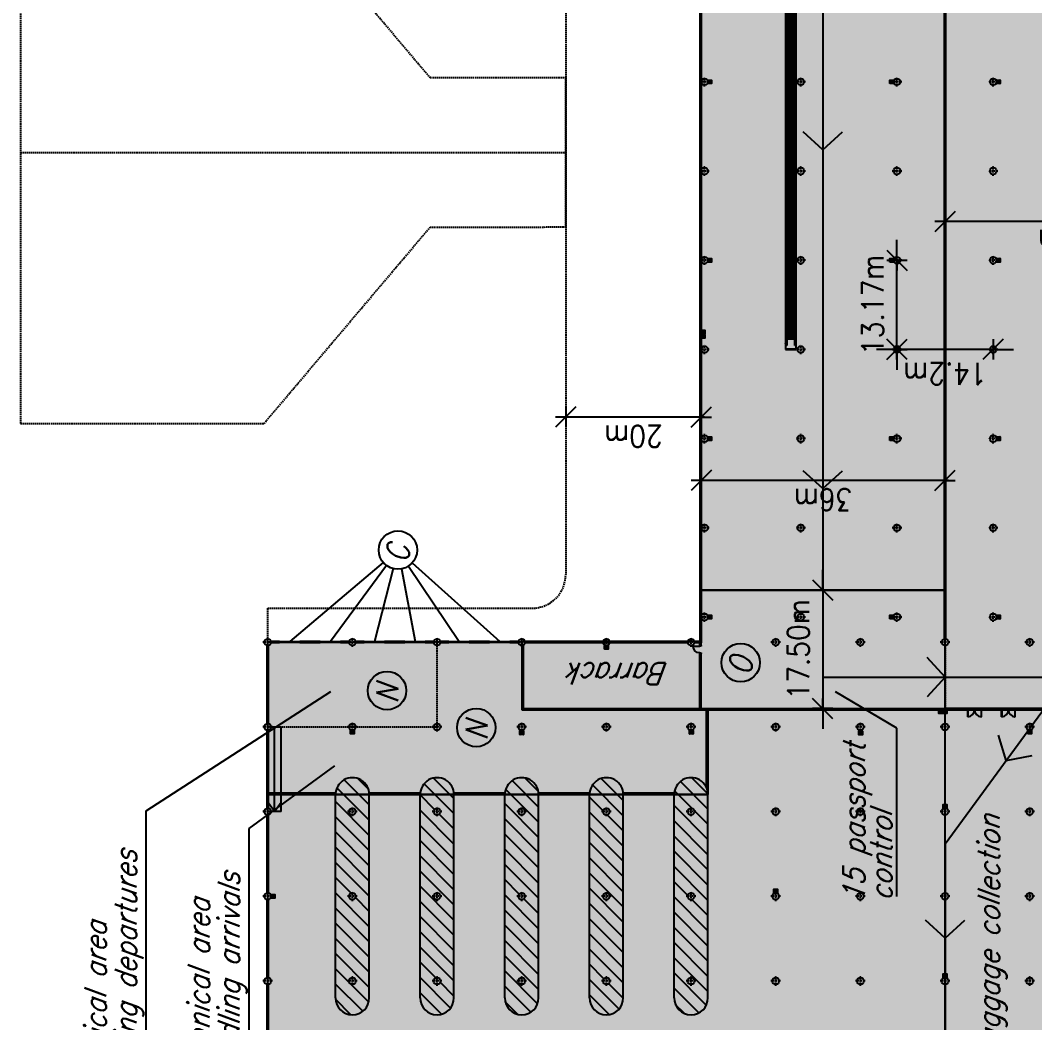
# Model space of a CAD drawing. Header units: millimetres. Extents: x -1 to 12300, y -1929 to 2470.
# Drawn here: x 6099.9 to 6249.6, y -1217.9 to -1069.9 of the extents above; entities that cross this region are included whole.
import ezdxf

# ---------------------------------------------------------------- set-up
doc = ezdxf.new("R2010")
doc.units = ezdxf.units.MM
doc.linetypes.add('DASHDOTBERNUZ', pattern=[0.8, 0.4, -0.2, 0, -0.2])
doc.linetypes.add('HIDDENBERNUZ', pattern=[0.3, 0.2, -0.1])
doc.layers.get('0').update_dxf_attribs({"color": 250})
for name, color, linetype in [('01A', 250, 'HIDDENBERNUZ'), ('01C', 250, 'Continuous'), ('01cotes', 200, 'Continuous'), ('01TXT', 250, 'Continuous'), ('01TXTINCENDIext', 7, 'Continuous'), ('01TXTINCENDIman', 7, 'Continuous'), ('01TXTmaterial', 31, 'Continuous'), ('05CPIL', 250, 'Continuous'), ('0parquing', 250, 'HIDDENBERNUZ'), ('0serveis', 6, 'HIDDENBERNUZ'), ('0Terminal', 250, 'Continuous'), ('espais terminal', 9, 'Continuous'), ('fluxes', 9, 'Continuous')]:
    doc.layers.add(name, color=color, linetype=linetype)
doc.layers.add('_AUXILIAR', color=135, linetype='Continuous', plot=False)
doc.layers.add('TR-AUX-OFICINES', color=9, linetype='Continuous', plot=False)
doc.styles.add('_FERROS', font='romans.shx', dxfattribs={"width": 0.9})
doc.styles.add('_PEGATINES', font='romans.shx', dxfattribs={"width": 0.9, "oblique": 20})
doc.dimstyles.new('_100PS1500', dxfattribs={"dimtxt": 3.2, "dimasz": 3, "dimexe": 0.18, "dimexo": 0.0625, "dimgap": 2, "dimtad": 1, "dimrnd": 0.01, "dimzin": 12, "dimdsep": 46, "dimtxsty": '_FERROS', "dimblk": 'OBLIQUE', "dimcen": 0.09, "dimdle": 0.5, "dimse1": 1, "dimse2": 1, "dimclrt": 7, "dimadec": 0, "dimazin": 0, "dimtfac": 1, "dimtix": 1, "dimtmove": 2, "dimatfit": 3, "dimldrblk": 'OBLIQUE', "dimfxl": 1, "dimtvp": 0.882353, "dimtolj": 1, "dimtzin": 0, "dimarcsym": 0})
pattern_1 = [(90, (18.704966, 37.508332), (-0.01, 6e-19), [])]

# ---------------------------------------------------------------- blocks, each defined once
blk = doc.blocks.new('_PIL0')
at = {"color": 3, "linetype": 'DASHDOTBERNUZ', "ltscale": 0.4}
for p, q in [((0.7, 0), (-0.7, 0)), ((0, -0.7), (0, 0.7))]:
    blk.add_line(p, q, dxfattribs=at)
blk.add_circle((0, 0), 0.5)
blk = doc.blocks.new('CINTA')
at = {"layer": '01C', "linetype": 'Continuous'}
h = blk.add_hatch(dxfattribs=at)
h.set_pattern_fill('USER', color=256, scale=0.01, angle=90, pattern_type=0)
h.set_pattern_definition(pattern_1)
h.paths.add_polyline_path([(0.12, 0.58), (0.12, 62.2), (0.2, 62.2), (0.2, 0.58)])
h = blk.add_hatch(dxfattribs=at)
h.set_pattern_fill('USER', color=256, scale=0.01, angle=90, pattern_type=0)
h.set_pattern_definition(pattern_1)
h.paths.add_polyline_path([(1.37, 0.58), (1.37, 62.2), (1.44, 62.2), (1.44, 0.58)])
h = blk.add_hatch(dxfattribs=at)
h.set_pattern_fill('USER', color=256, scale=0.05, angle=90, pattern_type=0)
h.set_pattern_definition([(90, (28.7643, 81.89081), (-0.05, 3e-18), [])])
h.paths.add_polyline_path([(0.23, 61.2), (0.23, 1.58), (1.33, 1.58), (1.33, 61.2)])
h.paths.add_polyline_path([(0.79, 59.2), (0.79, 59.25), (0.78, 59.27), (0.77, 59.2)], flags=16)
h.paths.add_polyline_path([(0.78, 57.6), (0.79, 57.61), (0.8, 57.61), (0.79, 57.58)], flags=16)
for p, q in [((0, 62.78), (0, 0)), ((0.03, 62.78), (0, 62.78)), ((1.56, 62.78), (0.03, 62.78)), ((0.03, 62.75), (0.03, 0.03)), ((0.03, 62.75), (1.53, 62.75)), ((0.03, 61.87), (0.03, 61.89)), ((0.12, 61.87), (0.03, 61.87)), ((0.12, 62.2), (0.2, 62.2)), ((0.12, 0.58), (0.12, 62.2)), ((0.2, 62.2), (0.2, 0.58)), ((0.23, 61.87), (0.2, 61.87)), ((0.23, 61.89), (0.23, 61.9)), ((0.23, 61.87), (0.23, 61.89)), ((0.23, 61.2), (0.23, 61.87)), ((1.33, 61.9), (1.33, 61.87)), ((1.33, 61.87), (1.33, 61.2)), ((1.37, 61.87), (1.33, 61.87)), ((1.37, 62.2), (1.44, 62.2)), ((1.37, 0.58), (1.37, 62.2)), ((1.44, 0.58), (1.44, 62.2)), ((1.53, 61.87), (1.44, 61.87)), ((1.53, 62.75), (1.53, 0.03)), ((1.53, 61.89), (1.53, 61.87)), ((1.56, 62.78), (1.56, 0)), ((0.03, 61.31), (0.12, 61.31)), ((0.2, 61.31), (0.23, 61.31)), ((1.33, 61.2), (0.23, 61.2)), ((0.23, 57.01), (0.23, 61.2)), ((1.33, 61.31), (1.37, 61.31)), ((1.33, 61.2), (1.33, 56.77)), ((1.53, 61.31), (1.44, 61.31)), ((0.23, 6), (0.23, 57.01)), ((1.33, 56.77), (1.33, 5.76)), ((0.23, 1.58), (0.23, 6)), ((1.33, 5.76), (1.33, 1.58)), ((0.23, 1.58), (1.33, 1.58)), ((0.23, 0.91), (0.23, 1.58)), ((1.33, 1.58), (1.33, 0.91)), ((0, 0), (0.03, 0)), ((0.03, 1.47), (0.12, 1.47)), ((0.03, 0.88), (0.03, 0.91)), ((0.03, 0.91), (0.12, 0.91)), ((1.53, 0.03), (0.03, 0.03)), ((0.03, 0), (1.56, 0)), ((0.2, 0.58), (0.12, 0.58)), ((0.2, 1.47), (0.23, 1.47)), ((0.2, 0.91), (0.23, 0.91)), ((0.23, 0.89), (0.23, 0.91)), ((0.23, 0.88), (0.23, 0.89)), ((1.37, 1.47), (1.33, 1.47)), ((1.33, 0.91), (1.37, 0.91)), ((1.33, 0.91), (1.33, 0.88)), ((1.44, 0.58), (1.37, 0.58)), ((1.44, 1.47), (1.53, 1.47)), ((1.44, 0.91), (1.53, 0.91)), ((1.53, 0.91), (1.53, 0.88))]:
    blk.add_line(p, q, dxfattribs=at)
for centre, radius, start, end in [((0.05, 61.89), 0.0175, 109.4849, 173.4157), ((0.18, 61.51), 0.417, 97.1878, 108.3507), ((0.11, 61.5), 0.428, 74.9655, 77.6554), ((0.21, 61.9), 0.0175, 8.7267, 73.4382), ((1.35, 61.9), 0.0175, 106.5618, 171.2733), ((1.46, 61.5), 0.428, 102.3446, 105.0345), ((1.39, 61.51), 0.417, 71.6493, 82.8122), ((1.51, 61.89), 0.0175, 6.5843, 70.5151), ((0.05, 0.89), 0.0175, 186.5843, 250.5151), ((0.18, 1.27), 0.417, 251.6493, 262.8122), ((0.11, 1.28), 0.428, 282.3446, 285.0345), ((0.21, 0.88), 0.0175, 286.5618, 351.2733), ((1.35, 0.88), 0.0175, 188.7267, 253.4382), ((1.46, 1.28), 0.428, 254.9655, 257.6554), ((1.39, 1.27), 0.417, 277.1878, 288.3507), ((1.51, 0.89), 0.0175, 289.4849, 353.4157)]:
    blk.add_arc(centre, radius, start, end, dxfattribs=at)
blk = doc.blocks.new('recollida')
at = {"layer": '01C'}
h = blk.add_hatch(dxfattribs=at)
h.set_pattern_fill('ANSI31', color=256, scale=0.5, angle=-90)
h.set_pattern_definition([(45, (1186.731, 6323.8902), (-1.122532, 1.122532), [])])
h.paths.add_polyline_path([(2.5, -2.5, 1), (2.5, 2.5), (-27.5, 2.5, 1), (-27.5, -2.5)])
h.paths.add_polyline_path([(0, 0.5, -1), (0, -0.5, -1)], flags=16)
h.paths.add_polyline_path([(-12.5, -0.5, -1), (-12.5, 0.5, -1)], flags=16)
h.paths.add_polyline_path([(-25, -0.5, -1), (-25, 0.5, -1)], flags=16)
for p, q in [((-27.5, 2.5), (2.5, 2.5)), ((-27.5, -2.5), (2.5, -2.5))]:
    blk.add_line(p, q, dxfattribs=at)
for centre, start, end in [((-27.5, 0), 90, 270), ((2.5, 0), 270, 90)]:
    blk.add_arc(centre, 2.5, start, end, dxfattribs=at)
blk = doc.blocks.new('_Oblique')
for p, q in [((0, -0.5), (0, 0.5)), ((0, 0), (0.5, 0))]:
    blk.add_line(p, q)
at = {"layer": '01C', "color": 7, "linetype": 'ByBlock', "lineweight": -2}
blk.add_line((-0.5, -0.5), (0.5, 0.5), dxfattribs=at)
blk = doc.blocks.new('*D101')
at = {"layer": '01cotes', "color": 0, "lineweight": -2, "transparency": 16777216}
for p, q in [((6229.29, -1118.52), (6226.29, -1118.52)), ((6243.49, -1118.52), (6229.29, -1118.52)), ((6243.49, -1118.52), (6246.49, -1118.52))]:
    blk.add_line(p, q, dxfattribs=at)
at = {"layer": 'DEFPOINTS', "color": 0, "transparency": 16777216}
for p in [(6229.29, -1118.52), (6229.29, -1118.52), (6243.49, -1118.52)]:
    blk.add_point(p, dxfattribs=at)
at = {"layer": '01cotes', "color": 0, "lineweight": -2, "transparency": 16777216, "xscale": 3, "yscale": 3, "zscale": 3}
blk.add_blockref('_Oblique', (6229.29, -1118.52), dxfattribs=at)
at = {"layer": '01cotes', "color": 0, "lineweight": -2, "transparency": 16777216, "xscale": 3, "yscale": 3, "zscale": 3, "rotation": 180}
blk.add_blockref('_Oblique', (6243.49, -1118.52), dxfattribs=at)
at = {"layer": '01cotes', "color": 7, "transparency": 16777216, "insert": (6236.39, -1122.12), "char_height": 3.2, "attachment_point": 5, "rotation": 180, "style": '_FERROS'}
blk.add_mtext('\\A1;14.2m', dxfattribs=at)
blk = doc.blocks.new('*D102')
at = {"layer": '01cotes', "color": 0, "lineweight": -2, "transparency": 16777216}
for p, q in [((6229.29, -1105.35), (6229.29, -1102.35)), ((6229.29, -1118.52), (6229.29, -1105.35)), ((6229.29, -1118.52), (6229.29, -1121.52))]:
    blk.add_line(p, q, dxfattribs=at)
at = {"layer": 'DEFPOINTS', "color": 0, "transparency": 16777216}
for p in [(6229.29, -1105.35), (6229.29, -1105.35), (6229.29, -1118.52)]:
    blk.add_point(p, dxfattribs=at)
at = {"layer": '01cotes', "color": 0, "lineweight": -2, "transparency": 16777216, "xscale": 3, "yscale": 3, "zscale": 3}
for p, rotation in [((6229.29, -1105.35), 270), ((6229.29, -1118.52), 90)]:
    blk.add_blockref('_Oblique', p, dxfattribs=dict(at, rotation=rotation))
at = {"layer": '01cotes', "color": 7, "transparency": 16777216, "insert": (6225.69, -1111.94), "char_height": 3.2, "attachment_point": 5, "rotation": 90, "style": '_FERROS'}
blk.add_mtext('\\A1;13.17m', dxfattribs=at)
blk = doc.blocks.new('Porta')
at = {"layer": '01C'}
for p, q in [((0, 0.03), (-1, 0.03)), ((-1, 0.03), (-1, 0)), ((-1, 0), (0, 0)), ((0, 1.08), (0, 1)), ((0.2, 1.08), (0, 1.08)), ((0, 1), (0.2, 1)), ((0, 0), (0, 0.03)), ((0, 0), (0, -0.08)), ((0.2, 0), (0, 0)), ((0.2, 1), (0.2, 1.08)), ((0.2, -0.08), (0.2, 0)), ((0, -0.08), (0.2, -0.08))]:
    blk.add_line(p, q, dxfattribs=at)
blk.add_arc((0, 0), 1, 90.0219, 178.0808, dxfattribs=at)
blk = doc.blocks.new('*D106')
at = {"layer": '01cotes', "color": 0, "lineweight": -2, "transparency": 16777216}
for p, q in [((6218.34, -1154.04), (6218.34, -1151.04)), ((6218.34, -1154.04), (6218.34, -1171.53)), ((6218.34, -1171.53), (6218.34, -1174.53))]:
    blk.add_line(p, q, dxfattribs=at)
at = {"layer": 'DEFPOINTS', "color": 0, "transparency": 16777216}
for p in [(6218.34, -1154.04), (6218.34, -1171.53), (6218.34, -1171.53)]:
    blk.add_point(p, dxfattribs=at)
at = {"layer": '01cotes', "color": 0, "lineweight": -2, "transparency": 16777216, "xscale": 3, "yscale": 3, "zscale": 3}
for p, rotation in [((6218.34, -1154.04), 270), ((6218.34, -1171.53), 90)]:
    blk.add_blockref('_Oblique', p, dxfattribs=dict(at, rotation=rotation))
at = {"layer": '01cotes', "color": 7, "transparency": 16777216, "insert": (6214.74, -1162.79), "char_height": 3.2, "attachment_point": 5, "rotation": 90, "style": '_FERROS'}
blk.add_mtext('\\A1;17.50m', dxfattribs=at)
blk = doc.blocks.new('A$C36DD4FB1')
at = {"layer": '0parquing'}
for points in [[(0.02, -40), (35.97, -39.99), (60.5, -10.98), (80.5, -10.97), (80.5, 11.03), (60.5, 11.02), (35.94, 40.01), (-0.02, 40), (0.02, -40)], [(0, 0), (80.5, 0.03)]]:
    blk.add_lwpolyline(points, dxfattribs=at)
blk = doc.blocks.new('*D228')
at = {"layer": '01cotes', "color": 0, "lineweight": -2, "transparency": 16777216}
blk.add_line((6200.89, -1128.51), (6179.89, -1128.51), dxfattribs=at)
at = {"layer": 'DEFPOINTS', "color": 0, "transparency": 16777216}
for p in [(6180.39, -1128.51), (6180.39, -1128.51), (6200.39, -1128.51)]:
    blk.add_point(p, dxfattribs=at)
at = {"layer": '01cotes', "color": 0, "lineweight": -2, "transparency": 16777216, "xscale": 3, "yscale": 3, "zscale": 3, "rotation": 180}
blk.add_blockref('_Oblique', (6180.39, -1128.51), dxfattribs=at)
at = {"layer": '01cotes', "color": 0, "lineweight": -2, "transparency": 16777216, "xscale": 3, "yscale": 3, "zscale": 3}
blk.add_blockref('_Oblique', (6200.39, -1128.51), dxfattribs=at)
at = {"layer": '01cotes', "color": 7, "transparency": 16777216, "insert": (6190.39, -1131.33), "char_height": 3.2, "attachment_point": 5, "rotation": 180, "style": '_FERROS'}
blk.add_mtext('\\A1;20m', dxfattribs=at)
blk = doc.blocks.new('*D232')
at = {"layer": '01cotes', "color": 0, "lineweight": -2, "transparency": 16777216}
blk.add_line((6236.89, -1137.86), (6199.89, -1137.86), dxfattribs=at)
at = {"layer": 'DEFPOINTS', "color": 0, "transparency": 16777216}
for p in [(6200.39, -1137.86), (6200.39, -1137.86), (6236.39, -1137.86)]:
    blk.add_point(p, dxfattribs=at)
at = {"layer": '01cotes', "color": 0, "lineweight": -2, "transparency": 16777216, "xscale": 3, "yscale": 3, "zscale": 3, "rotation": 180}
blk.add_blockref('_Oblique', (6200.39, -1137.86), dxfattribs=at)
at = {"layer": '01cotes', "color": 0, "lineweight": -2, "transparency": 16777216, "xscale": 3, "yscale": 3, "zscale": 3}
blk.add_blockref('_Oblique', (6236.39, -1137.86), dxfattribs=at)
at = {"layer": '01cotes', "color": 7, "transparency": 16777216, "insert": (6218.39, -1140.68), "char_height": 3.2, "attachment_point": 5, "rotation": 180, "style": '_FERROS'}
blk.add_mtext('\\A1;36m', dxfattribs=at)
blk = doc.blocks.new('*D233')
at = {"layer": '01cotes', "color": 0, "lineweight": -2, "transparency": 16777216}
blk.add_line((6272.89, -1099.65), (6235.89, -1099.65), dxfattribs=at)
at = {"layer": 'DEFPOINTS', "color": 0, "transparency": 16777216}
for p in [(6236.39, -1099.65), (6236.39, -1099.65), (6272.39, -1099.65)]:
    blk.add_point(p, dxfattribs=at)
at = {"layer": '01cotes', "color": 0, "lineweight": -2, "transparency": 16777216, "xscale": 3, "yscale": 3, "zscale": 3, "rotation": 180}
blk.add_blockref('_Oblique', (6236.39, -1099.65), dxfattribs=at)
at = {"layer": '01cotes', "color": 0, "lineweight": -2, "transparency": 16777216, "xscale": 3, "yscale": 3, "zscale": 3}
blk.add_blockref('_Oblique', (6272.39, -1099.65), dxfattribs=at)
at = {"layer": '01cotes', "color": 7, "transparency": 16777216, "insert": (6254.39, -1102.48), "char_height": 3.2, "attachment_point": 5, "rotation": 180, "style": '_FERROS'}
blk.add_mtext('\\A1;36m', dxfattribs=at)
blk = doc.blocks.new('portadoble')
at = {"layer": '01C'}
for p, q in [((0, -0.2), (0, 0)), ((0, 0), (0.08, 0)), ((0.08, 0), (0.08, -0.2)), ((2.08, 0), (2.08, -0.2)), ((2.15, 0), (2.08, 0)), ((2.15, -0.2), (2.15, 0)), ((0.08, -0.2), (0, -0.2)), ((0.08, -1.2), (0.08, -0.2)), ((0.08, -0.2), (0.11, -0.2)), ((0.11, -1.2), (0.08, -1.2)), ((0.11, -0.2), (0.11, -1.2)), ((2.04, -0.2), (2.04, -1.2)), ((2.08, -0.2), (2.04, -0.2)), ((2.04, -1.2), (2.08, -1.2)), ((2.08, -1.2), (2.08, -0.2)), ((2.08, -0.2), (2.15, -0.2))]:
    blk.add_line(p, q, dxfattribs=at)
for centre, start, end in [((0.07, -0.2), 271.9192, 359.9782), ((2.08, -0.2), 180.0219, 268.0808)]:
    blk.add_arc(centre, 1, start, end, dxfattribs=at)
blk = doc.blocks.new('A$C39DC0D00')
at = {"layer": '01TXTINCENDIext'}
h = blk.add_hatch(color=7, dxfattribs=at)
h.dxf.hatch_style = 1
h.paths.add_polyline_path([(0.53, 0.54), (0, 0.54), (0, 0), (0.53, 0)])
h.paths.add_polyline_path([(0.51, 0.51), (0.51, 0.03, -0.414214), (0.5, 0.02), (0.03, 0.02, -0.414214), (0.02, 0.03), (0.02, 0.51, -0.414214), (0.03, 0.52), (0.5, 0.52, -0.414214)], flags=16)
h.paths.add_polyline_path([(0.35, 0.45), (0.34, 0.44), (0.34, 0.45), (0.33, 0.45), (0.32, 0.45), (0.32, 0.45), (0.31, 0.45), (0.31, 0.45), (0.29, 0.45), (0.27, 0.45), (0.27, 0.45), (0.27, 0.45), (0.27, 0.45), (0.27, 0.44), (0.27, 0.44), (0.28, 0.43), (0.28, 0.42, -0.120407), (0.33, 0.4, -0.22624), (0.33, 0.39), (0.33, 0.05, -0.414214), (0.32, 0.04), (0.21, 0.04, -0.414214), (0.19, 0.05), (0.19, 0.08), (0.17, 0.08), (0.17, 0.08), (0.17, 0.1), (0.17, 0.1), (0.17, 0.11), (0.17, 0.11), (0.17, 0.14), (0.17, 0.14), (0.17, 0.14), (0.17, 0.17), (0.16, 0.19), (0.14, 0.24), (0.13, 0.27), (0.12, 0.29), (0.12, 0.31), (0.11, 0.33), (0.11, 0.35), (0.11, 0.38), (0.12, 0.39), (0.13, 0.4), (0.14, 0.42), (0.15, 0.43), (0.16, 0.44), (0.18, 0.44), (0.2, 0.45), (0.22, 0.46), (0.24, 0.46), (0.25, 0.46), (0.25, 0.46), (0.28, 0.48), (0.31, 0.49), (0.33, 0.5), (0.33, 0.49), (0.32, 0.49), (0.29, 0.47), (0.28, 0.47), (0.29, 0.47), (0.31, 0.46), (0.33, 0.46), (0.35, 0.45), (0.35, 0.45)], flags=0)
h.paths.add_polyline_path([(0.25, 0.44), (0.25, 0.44), (0.25, 0.44), (0.25, 0.44), (0.25, 0.43), (0.24, 0.42, 0.110621), (0.2, 0.4, 0.22624), (0.19, 0.39), (0.19, 0.1), (0.19, 0.1), (0.18, 0.1), (0.18, 0.11), (0.19, 0.11), (0.19, 0.14), (0.18, 0.14), (0.18, 0.15), (0.18, 0.17), (0.17, 0.2), (0.16, 0.23), (0.14, 0.27), (0.13, 0.3), (0.13, 0.33), (0.12, 0.35), (0.13, 0.37), (0.13, 0.39), (0.14, 0.41), (0.16, 0.42), (0.18, 0.43), (0.21, 0.44), (0.22, 0.44)], flags=0)
h = blk.add_hatch(color=10, dxfattribs=at)
h.paths.add_polyline_path([(0.51, 0.51, 0.414214), (0.5, 0.52), (0.03, 0.52, 0.414214), (0.02, 0.51), (0.02, 0.03, 0.414214), (0.03, 0.02), (0.5, 0.02, 0.414214), (0.51, 0.03)])
h.paths.add_polyline_path([(0.12, 0.31), (0.11, 0.33), (0.11, 0.35), (0.11, 0.38), (0.12, 0.39), (0.13, 0.4), (0.14, 0.42), (0.15, 0.43), (0.16, 0.44), (0.18, 0.44), (0.2, 0.45), (0.22, 0.46), (0.24, 0.46), (0.25, 0.46), (0.25, 0.46), (0.28, 0.48), (0.31, 0.49), (0.33, 0.5), (0.33, 0.49), (0.32, 0.49), (0.29, 0.47), (0.28, 0.47), (0.29, 0.47), (0.31, 0.46), (0.33, 0.46), (0.35, 0.45), (0.35, 0.45), (0.35, 0.45), (0.34, 0.44), (0.34, 0.45), (0.33, 0.45), (0.32, 0.45), (0.32, 0.45), (0.31, 0.45), (0.31, 0.45), (0.29, 0.45), (0.27, 0.45), (0.27, 0.45), (0.27, 0.45), (0.27, 0.45), (0.27, 0.44), (0.27, 0.44), (0.28, 0.43), (0.28, 0.42, -0.120407), (0.33, 0.4, -0.22624), (0.33, 0.39), (0.33, 0.05, -0.414214), (0.32, 0.04), (0.21, 0.04, -0.414214), (0.19, 0.05), (0.19, 0.08), (0.17, 0.08), (0.17, 0.08), (0.17, 0.1), (0.17, 0.1), (0.17, 0.11), (0.17, 0.11), (0.17, 0.14), (0.17, 0.14), (0.17, 0.14), (0.17, 0.17), (0.16, 0.19), (0.14, 0.24), (0.13, 0.27), (0.12, 0.29)], flags=16)
h.paths.add_polyline_path([(0.13, 0.33), (0.12, 0.35), (0.13, 0.37), (0.13, 0.39), (0.14, 0.41), (0.16, 0.42), (0.18, 0.43), (0.21, 0.44), (0.22, 0.44), (0.25, 0.44), (0.25, 0.44), (0.25, 0.44), (0.25, 0.44), (0.25, 0.43), (0.24, 0.42, 0.110621), (0.2, 0.4, 0.22624), (0.19, 0.39), (0.19, 0.1), (0.19, 0.1), (0.18, 0.1), (0.18, 0.11), (0.19, 0.11), (0.19, 0.14), (0.18, 0.14), (0.18, 0.15), (0.18, 0.17), (0.17, 0.2), (0.16, 0.23), (0.14, 0.27), (0.13, 0.3)], flags=0)
h.paths.add_polyline_path([(0.19, 0.39, -0.22624), (0.2, 0.4, -0.110621), (0.24, 0.42), (0.25, 0.43), (0.25, 0.44), (0.25, 0.44), (0.25, 0.44), (0.25, 0.44), (0.22, 0.44), (0.21, 0.44), (0.18, 0.43), (0.16, 0.42), (0.14, 0.41), (0.13, 0.39), (0.13, 0.37), (0.12, 0.35), (0.13, 0.33), (0.13, 0.3), (0.14, 0.27), (0.16, 0.23), (0.17, 0.2), (0.18, 0.17), (0.18, 0.15), (0.18, 0.14), (0.19, 0.14), (0.19, 0.11), (0.18, 0.11), (0.18, 0.1), (0.19, 0.1), (0.19, 0.1)], flags=0)
h = blk.add_hatch(color=255, dxfattribs=at)
h.paths.add_polyline_path([(0.33, 0.39, 0.22624), (0.33, 0.4, 0.120407), (0.28, 0.42), (0.28, 0.43), (0.27, 0.44), (0.27, 0.44), (0.27, 0.45), (0.27, 0.45), (0.27, 0.45), (0.27, 0.45), (0.29, 0.45), (0.31, 0.45), (0.31, 0.45), (0.32, 0.45), (0.32, 0.45), (0.33, 0.45), (0.34, 0.45), (0.34, 0.44), (0.35, 0.45), (0.35, 0.45), (0.35, 0.45), (0.33, 0.46), (0.31, 0.46), (0.29, 0.47), (0.28, 0.47), (0.29, 0.47), (0.32, 0.49), (0.33, 0.49), (0.33, 0.5), (0.31, 0.49), (0.28, 0.48), (0.25, 0.46), (0.25, 0.46), (0.24, 0.46), (0.22, 0.46), (0.2, 0.45), (0.18, 0.44), (0.16, 0.44), (0.15, 0.43), (0.14, 0.42), (0.13, 0.4), (0.12, 0.39), (0.11, 0.38), (0.11, 0.35), (0.11, 0.33), (0.12, 0.31), (0.12, 0.29), (0.13, 0.27), (0.14, 0.24), (0.16, 0.19), (0.17, 0.17), (0.17, 0.14), (0.17, 0.14), (0.17, 0.14), (0.17, 0.11), (0.17, 0.11), (0.17, 0.1), (0.17, 0.1), (0.17, 0.08), (0.17, 0.08), (0.19, 0.08), (0.19, 0.05, 0.414214), (0.21, 0.04), (0.32, 0.04, 0.414214), (0.33, 0.05)])
h.paths.add_polyline_path([(0.19, 0.1), (0.19, 0.1), (0.18, 0.1), (0.18, 0.11), (0.19, 0.11), (0.19, 0.14), (0.18, 0.14), (0.18, 0.15), (0.18, 0.17), (0.17, 0.2), (0.16, 0.23), (0.14, 0.27), (0.13, 0.3), (0.13, 0.33), (0.12, 0.35), (0.13, 0.37), (0.13, 0.39), (0.14, 0.41), (0.16, 0.42), (0.18, 0.43), (0.21, 0.44), (0.22, 0.44), (0.25, 0.44), (0.25, 0.44), (0.25, 0.44), (0.25, 0.44), (0.25, 0.43), (0.24, 0.42, 0.110621), (0.2, 0.4, 0.22624), (0.19, 0.39)], flags=16)
blk.add_hatch(color=10, dxfattribs=at).paths.add_polyline_path([(0.19, 0.39, -0.22624), (0.2, 0.4, -0.110621), (0.24, 0.42), (0.25, 0.43), (0.25, 0.44), (0.25, 0.44), (0.25, 0.44), (0.25, 0.44), (0.22, 0.44), (0.21, 0.44), (0.18, 0.43), (0.16, 0.42), (0.14, 0.41), (0.13, 0.39), (0.13, 0.37), (0.12, 0.35), (0.13, 0.33), (0.13, 0.3), (0.14, 0.27), (0.16, 0.23), (0.17, 0.2), (0.18, 0.17), (0.18, 0.15), (0.18, 0.14), (0.19, 0.14), (0.19, 0.11), (0.18, 0.11), (0.18, 0.1), (0.19, 0.1), (0.19, 0.1)])
at = {"layer": '01TXTINCENDIext', "color": 255}
for p, q in [((0.02, 0.03), (0.02, 0.51)), ((0.03, 0.52), (0.5, 0.52)), ((0.5, 0.02), (0.03, 0.02)), ((0.51, 0.51), (0.51, 0.03))]:
    blk.add_line(p, q, dxfattribs=at)
at = {"layer": '01TXTINCENDIext', "color": 7}
blk.add_lwpolyline([(0, 0.54), (0.53, 0.54), (0.53, 0), (0, 0)], close=True, dxfattribs=at)
at = {"layer": '01TXTINCENDIext', "color": 255}
for points in [[(0.28, 0.42), (0.28, 0.43), (0.27, 0.44), (0.27, 0.44), (0.27, 0.45), (0.27, 0.45), (0.27, 0.45), (0.27, 0.45), (0.29, 0.45), (0.31, 0.45), (0.31, 0.45), (0.32, 0.45), (0.32, 0.45), (0.33, 0.45), (0.34, 0.45), (0.34, 0.44), (0.35, 0.45), (0.35, 0.45), (0.35, 0.45), (0.33, 0.46), (0.31, 0.46), (0.29, 0.47), (0.28, 0.47), (0.29, 0.47), (0.32, 0.49), (0.33, 0.49), (0.33, 0.5), (0.31, 0.49), (0.28, 0.48), (0.25, 0.46), (0.25, 0.46), (0.24, 0.46), (0.22, 0.46), (0.2, 0.45), (0.18, 0.44), (0.16, 0.44), (0.15, 0.43), (0.14, 0.42), (0.13, 0.4), (0.12, 0.39), (0.11, 0.38), (0.11, 0.35), (0.11, 0.33), (0.12, 0.31), (0.12, 0.29), (0.13, 0.27), (0.14, 0.24), (0.16, 0.19), (0.17, 0.17), (0.17, 0.14), (0.17, 0.14), (0.17, 0.14), (0.17, 0.11), (0.17, 0.11), (0.17, 0.1), (0.17, 0.1), (0.17, 0.08), (0.17, 0.08), (0.19, 0.08)], [(0.19, 0.1), (0.19, 0.1), (0.18, 0.1), (0.18, 0.11), (0.19, 0.11), (0.19, 0.14), (0.18, 0.14), (0.18, 0.15), (0.18, 0.17), (0.17, 0.2), (0.16, 0.23), (0.14, 0.27), (0.13, 0.3), (0.13, 0.33), (0.12, 0.35), (0.13, 0.37), (0.13, 0.39), (0.14, 0.41), (0.16, 0.42), (0.18, 0.43), (0.21, 0.44), (0.22, 0.44), (0.25, 0.44), (0.25, 0.44), (0.25, 0.44), (0.25, 0.44), (0.25, 0.43), (0.24, 0.42)], [(0.19, 0.39), (0.19, 0.1)]]:
    blk.add_lwpolyline(points, dxfattribs=at)
blk.add_lwpolyline([(0.19, 0.08), (0.19, 0.05, 0.414214), (0.21, 0.04), (0.32, 0.04, 0.414214), (0.33, 0.05), (0.33, 0.39)], format="xyb", dxfattribs=at)
for centre, radius, start, end in [((0.03, 0.51), 0.0144, 90, 180), ((0.03, 0.03), 0.0144, 180, 270), ((0.21, 0.39), 0.0128, 129.008, 180), ((0.26, 0.32), 0.105, 103.7582, 129.008), ((0.26, 0.32), 0.105, 50.992, 78.4551), ((0.32, 0.39), 0.0128, 0, 50.992), ((0.5, 0.51), 0.0144, 0, 90), ((0.5, 0.03), 0.0144, 270, 0)]:
    blk.add_arc(centre, radius, start, end, dxfattribs=at)
blk = doc.blocks.new('MANGERA')
at = {"layer": '01TXTINCENDIext'}
h = blk.add_hatch(color=7, dxfattribs=at)
h.dxf.hatch_style = 1
h.paths.add_polyline_path([(0.53, 0.54), (0, 0.54), (0, 0), (0.53, 0)])
h.paths.add_polyline_path([(0.03, 0.52), (0.5, 0.52, -0.414214), (0.51, 0.51), (0.51, 0.03, -0.414214), (0.5, 0.02), (0.03, 0.02, -0.414214), (0.02, 0.03), (0.02, 0.51, -0.414214)], flags=16)
h.paths.add_polyline_path([(0.1, 0.49), (0.11, 0.49), (0.11, 0.2), (0.1, 0.2)], flags=0)
h.paths.add_polyline_path([(0.15, 0.48), (0.15, 0.18, -1), (0.12, 0.18), (0.12, 0.48, -1)], flags=0)
h.paths.add_polyline_path([(0.19, 0.48), (0.19, 0.2, -1), (0.16, 0.2), (0.16, 0.48, -1)], flags=0)
h.paths.add_polyline_path([(0.22, 0.48), (0.22, 0.2, -1), (0.2, 0.2), (0.2, 0.48, -1)], flags=0)
h.paths.add_polyline_path([(0.26, 0.48), (0.26, 0.2, -1), (0.23, 0.2), (0.23, 0.48, -1)], flags=0)
h.paths.add_polyline_path([(0.3, 0.48), (0.3, 0.2, -1), (0.27, 0.2), (0.27, 0.48, -1)], flags=0)
h.paths.add_polyline_path([(0.31, 0.49), (0.31, 0.49), (0.31, 0.35), (0.37, 0.35, -25.210419), (0.37, 0.35), (0.31, 0.35), (0.31, 0.2), (0.31, 0.2)], flags=0)
h.paths.add_polyline_path([(0.11, 0.16), (0.15, 0.16), (0.15, 0.15), (0.11, 0.15)], flags=0)
h.paths.add_polyline_path([(0.4, 0.38), (0.4, 0.35), (0.37, 0.35, -0.36031)], flags=0)
h.paths.add_polyline_path([(0.12, 0.15), (0.15, 0.15), (0.15, 0.12), (0.12, 0.12)], flags=0)
h.paths.add_polyline_path([(0.37, 0.35), (0.4, 0.35), (0.4, 0.32, -0.36031)], flags=0)
h.paths.add_polyline_path([(0.41, 0.38, -0.36031), (0.44, 0.35), (0.41, 0.35)], flags=0)
h.paths.add_polyline_path([(0.11, 0.12), (0.15, 0.12), (0.15, 0.11), (0.11, 0.11)], flags=0)
h.paths.add_polyline_path([(0.41, 0.35), (0.44, 0.35, -0.36031), (0.41, 0.32)], flags=0)
h.paths.add_polyline_path([(0.12, 0.1), (0.15, 0.1), (0.14, 0.07), (0.12, 0.07)], flags=0)
h.paths.add_polyline_path([(0.13, 0.06), (0.14, 0.06), (0.14, 0.05), (0.13, 0.05)], flags=0)
h = blk.add_hatch(color=10, dxfattribs=at)
h.paths.add_polyline_path([(0.03, 0.52, 0.414214), (0.02, 0.51), (0.02, 0.03, 0.414214), (0.03, 0.02), (0.5, 0.02, 0.414214), (0.51, 0.03), (0.51, 0.51, 0.414214), (0.5, 0.52)])
h.paths.add_polyline_path([(0.37, 0.35), (0.31, 0.35), (0.31, 0.2), (0.31, 0.2), (0.31, 0.49), (0.31, 0.49), (0.31, 0.35), (0.37, 0.35, -25.210419)], flags=16)
h.paths.add_polyline_path([(0.41, 0.38, -0.36031), (0.44, 0.35), (0.41, 0.35)], flags=0)
h.paths.add_polyline_path([(0.4, 0.38), (0.4, 0.35), (0.37, 0.35, -0.36031)], flags=0)
h.paths.add_polyline_path([(0.44, 0.35, -0.36031), (0.41, 0.32), (0.41, 0.35)], flags=0)
h.paths.add_polyline_path([(0.4, 0.35), (0.4, 0.32, -0.36031), (0.37, 0.35)], flags=0)
h.paths.add_polyline_path([(0.3, 0.2, -1), (0.27, 0.2), (0.27, 0.48, -1), (0.3, 0.48)], flags=16)
h.paths.add_polyline_path([(0.26, 0.2, -1), (0.23, 0.2), (0.23, 0.48, -1), (0.26, 0.48)], flags=16)
h.paths.add_polyline_path([(0.22, 0.2, -1), (0.2, 0.2), (0.2, 0.48, -1), (0.22, 0.48)], flags=16)
h.paths.add_polyline_path([(0.19, 0.2, -1), (0.16, 0.2), (0.16, 0.48, -1), (0.19, 0.48)], flags=16)
h.paths.add_polyline_path([(0.15, 0.18, -1), (0.12, 0.18), (0.12, 0.48, -1), (0.15, 0.48)], flags=16)
h.paths.add_polyline_path([(0.11, 0.2), (0.1, 0.2), (0.1, 0.49), (0.11, 0.49)], flags=16)
h.paths.add_polyline_path([(0.15, 0.16), (0.15, 0.15), (0.11, 0.15), (0.11, 0.16)], flags=16)
h.paths.add_polyline_path([(0.15, 0.15), (0.15, 0.12), (0.12, 0.12), (0.12, 0.15)], flags=16)
h.paths.add_polyline_path([(0.15, 0.12), (0.15, 0.11), (0.11, 0.11), (0.11, 0.12)], flags=16)
h.paths.add_polyline_path([(0.15, 0.1), (0.14, 0.07), (0.12, 0.07), (0.12, 0.1)], flags=16)
h.paths.add_polyline_path([(0.14, 0.06), (0.14, 0.05), (0.13, 0.05), (0.13, 0.06)], flags=16)
h = blk.add_hatch(color=7, dxfattribs=at)
h.dxf.hatch_style = 1
h.paths.add_polyline_path([(0.15, 0.48, 1), (0.12, 0.48), (0.12, 0.18, 1), (0.15, 0.18)])
h.paths.add_polyline_path([(0.19, 0.48, 1), (0.16, 0.48), (0.16, 0.2, 1), (0.19, 0.2)])
h.paths.add_polyline_path([(0.22, 0.48, 1), (0.2, 0.48), (0.2, 0.2, 1), (0.22, 0.2)])
h.paths.add_polyline_path([(0.26, 0.48, 1), (0.23, 0.48), (0.23, 0.2, 1), (0.26, 0.2)])
h.paths.add_polyline_path([(0.3, 0.48, 1), (0.27, 0.48), (0.27, 0.2, 1), (0.3, 0.2)])
h.paths.add_polyline_path([(0.11, 0.49), (0.1, 0.49), (0.1, 0.2), (0.11, 0.2)])
h.paths.add_polyline_path([(0.31, 0.49), (0.31, 0.49), (0.31, 0.2), (0.31, 0.2)])
h.paths.add_polyline_path([(0.37, 0.35), (0.31, 0.35), (0.31, 0.35), (0.37, 0.35, 25.210419)])
h.paths.add_polyline_path([(0.37, 0.35), (0.4, 0.35), (0.4, 0.32, -0.36031)], flags=16)
h.paths.add_polyline_path([(0.37, 0.35, -0.36031), (0.4, 0.38), (0.4, 0.35)], flags=16)
h.paths.add_polyline_path([(0.41, 0.35), (0.44, 0.35, -0.36031), (0.41, 0.32)], flags=16)
h.paths.add_polyline_path([(0.41, 0.35), (0.41, 0.38, -0.36031), (0.44, 0.35)], flags=16)
h.paths.add_polyline_path([(0.15, 0.16), (0.11, 0.16), (0.11, 0.15), (0.15, 0.15)])
h.paths.add_polyline_path([(0.15, 0.15), (0.12, 0.15), (0.12, 0.12), (0.15, 0.12)])
h.paths.add_polyline_path([(0.15, 0.12), (0.11, 0.12), (0.11, 0.11), (0.15, 0.11)])
h.paths.add_polyline_path([(0.15, 0.1), (0.12, 0.1), (0.12, 0.07), (0.14, 0.07)])
h.paths.add_polyline_path([(0.14, 0.06), (0.13, 0.06), (0.13, 0.05), (0.14, 0.05)])
at = {"layer": '01TXTINCENDIext', "color": 255}
for p, q in [((0.02, 0.03), (0.02, 0.51)), ((0.03, 0.52), (0.5, 0.52)), ((0.5, 0.02), (0.03, 0.02)), ((0.37, 0.35), (0.31, 0.35)), ((0.37, 0.35), (0.31, 0.35)), ((0.4, 0.35), (0.37, 0.35)), ((0.4, 0.35), (0.37, 0.35)), ((0.4, 0.38), (0.4, 0.35)), ((0.4, 0.35), (0.4, 0.32)), ((0.41, 0.38), (0.41, 0.35)), ((0.41, 0.35), (0.41, 0.32)), ((0.44, 0.35), (0.41, 0.35)), ((0.44, 0.35), (0.41, 0.35)), ((0.51, 0.51), (0.51, 0.03))]:
    blk.add_line(p, q, dxfattribs=at)
at = {"layer": '01TXTINCENDIext', "color": 7}
blk.add_lwpolyline([(0, 0.54), (0.53, 0.54), (0.53, 0), (0, 0)], close=True, dxfattribs=at)
at = {"layer": '01TXTINCENDIext', "color": 255}
for points in [[(0.1, 0.49), (0.11, 0.49), (0.11, 0.2), (0.1, 0.2)], [(0.11, 0.16), (0.15, 0.16), (0.15, 0.15), (0.11, 0.15)], [(0.11, 0.12), (0.15, 0.12), (0.15, 0.11), (0.11, 0.11)], [(0.12, 0.15), (0.15, 0.15), (0.15, 0.12), (0.12, 0.12)], [(0.12, 0.1), (0.15, 0.1), (0.14, 0.07), (0.12, 0.07)], [(0.13, 0.06), (0.14, 0.06), (0.14, 0.05), (0.13, 0.05)], [(0.31, 0.49), (0.31, 0.49), (0.31, 0.2), (0.31, 0.2)]]:
    blk.add_lwpolyline(points, close=True, dxfattribs=at)
for points in [[(0.12, 0.18), (0.12, 0.48)], [(0.15, 0.48), (0.15, 0.18)], [(0.16, 0.2), (0.16, 0.48)], [(0.19, 0.48), (0.19, 0.2)], [(0.2, 0.2), (0.2, 0.48)], [(0.22, 0.48), (0.22, 0.2)], [(0.23, 0.2), (0.23, 0.48)], [(0.26, 0.48), (0.26, 0.2)], [(0.27, 0.2), (0.27, 0.48)], [(0.3, 0.48), (0.3, 0.2)]]:
    blk.add_lwpolyline(points, dxfattribs=at)
for centre, radius, start, end in [((0.03, 0.51), 0.0144, 90, 180), ((0.03, 0.03), 0.0144, 180, 270), ((0.13, 0.48), 0.0139, 0, 180), ((0.13, 0.18), 0.0139, 180, 0), ((0.17, 0.48), 0.0139, 0, 180), ((0.17, 0.2), 0.0139, 180, 0), ((0.21, 0.48), 0.0139, 0, 180), ((0.21, 0.2), 0.0139, 180, 0), ((0.25, 0.48), 0.0139, 0, 180), ((0.25, 0.2), 0.0139, 180, 0), ((0.29, 0.48), 0.0139, 0, 180), ((0.29, 0.2), 0.0139, 180, 0), ((0.41, 0.35), 0.0384, 184.543, 175.457), ((0.41, 0.35), 0.0325, 95.3708, 174.6292), ((0.41, 0.35), 0.0325, 185.3708, 264.6292), ((0.41, 0.35), 0.0325, 5.3708, 84.6292), ((0.41, 0.35), 0.0325, 275.3708, 354.6292), ((0.5, 0.51), 0.0144, 0, 90), ((0.5, 0.03), 0.0144, 270, 0)]:
    blk.add_arc(centre, radius, start, end, dxfattribs=at)
blk = doc.blocks.new('PULSADOR')
at = {"layer": '01TXTINCENDIext'}
h = blk.add_hatch(color=10, dxfattribs=at)
h.paths.add_polyline_path([(0.53, 0.54), (0, 0.54), (0, 0), (0.53, 0)])
h.paths.add_polyline_path([(0.03, 0.52), (0.5, 0.52, -0.414214), (0.51, 0.51), (0.51, 0.03, -0.414214), (0.5, 0.02), (0.03, 0.02, -0.414214), (0.02, 0.03), (0.02, 0.51, -0.414214)], flags=16)
h.paths.add_polyline_path([(0.43, 0.27, -1), (0.09, 0.27, -1)], flags=0)
h.paths.add_polyline_path([(0.34, 0.27, -1), (0.19, 0.27, -1)], flags=0)
h = blk.add_hatch(color=7, dxfattribs=at)
h.dxf.hatch_style = 1
h.paths.add_polyline_path([(0.51, 0.51, 0.414214), (0.5, 0.52), (0.03, 0.52, 0.414214), (0.02, 0.51), (0.02, 0.03, 0.414214), (0.03, 0.02), (0.5, 0.02, 0.414214), (0.51, 0.03)])
h.paths.add_polyline_path([(0.43, 0.27, -1), (0.09, 0.27, -1)], flags=16)
h.paths.add_polyline_path([(0.34, 0.27, -1), (0.19, 0.27, -1)], flags=0)
h = blk.add_hatch(color=7, dxfattribs=at)
h.dxf.hatch_style = 1
h.paths.add_polyline_path([(0.34, 0.27, 1), (0.19, 0.27, 1)])
at = {"layer": '01TXTINCENDIext', "color": 255}
for p, q in [((0.02, 0.03), (0.02, 0.51)), ((0.5, 0.02), (0.03, 0.02)), ((0.51, 0.51), (0.51, 0.03))]:
    blk.add_line(p, q, dxfattribs=at)
at = {"layer": '01TXTINCENDIext', "color": 7}
blk.add_lwpolyline([(0, 0.54), (0.53, 0.54), (0.53, 0), (0, 0)], close=True, dxfattribs=at)
for radius in [0.17, 0.075]:
    blk.add_circle((0.26, 0.27), radius, dxfattribs=at)
at = {"layer": '01TXTINCENDIext', "color": 255}
for centre, start, end in [((0.03, 0.51), 90, 180), ((0.03, 0.03), 180, 270), ((0.5, 0.51), 0, 90), ((0.5, 0.03), 270, 0)]:
    blk.add_arc(centre, 0.0144, start, end, dxfattribs=at)

msp = doc.modelspace()

# ---------------------------------------------------------------- hatches: boundary and pattern name
at = {"layer": 'espais terminal'}
h = msp.add_hatch(color=150, dxfattribs=at)
h.dxf.hatch_style = 1
h.paths.add_polyline_path([(6193.187, -592.245, 0.2228431), (6198.549, -630.253), (6176.03, -630.253), (6182.156, -650.371, 0.5526058), (6185.463, -724.613), (6200.19, -724.613), (6200.19, -1154.039), (6236.39, -1154.039), (6236.39, -451.773)])
h = msp.add_hatch(color=3, dxfattribs=at)
h.dxf.hatch_style = 1
h.paths.add_polyline_path([(6236.39, -451.773), (6236.39, -1171.531), (6272.59, -1171.531), (6272.59, -1161.631), (6272.59, -724.613), (6287.317, -724.613, 0.5526058), (6290.624, -650.371), (6296.75, -630.253), (6274.231, -630.253, 0.2228431), (6279.593, -592.245)])
h = msp.add_hatch(color=1, dxfattribs=at)
h.dxf.hatch_style = 1
h.paths.add_polyline_path([(6200.19, -1154.039), (6200.19, -1161.631), (6173.89, -1161.631), (6173.89, -1171.531), (6236.39, -1171.531), (6236.39, -1154.039)])
h = msp.add_hatch(color=8, dxfattribs=at)
h.dxf.hatch_style = 1
h.paths.add_polyline_path([(6136.39, -1161.731), (6136.39, -1184.231), (6201.39, -1184.231), (6201.39, -1171.531), (6173.89, -1171.531), (6173.89, -1161.631)])
h.paths.add_polyline_path([(6279.1, -1161.631), (6279.1, -1184.231), (6336.39, -1184.231), (6336.39, -1161.631)])
h = msp.add_hatch(color=31, dxfattribs=at)
h.dxf.hatch_style = 1
h.paths.add_polyline_path([(6201.39, -1171.531), (6201.39, -1184.231), (6136.39, -1184.231), (6136.39, -1236.731), (6256.59, -1236.731), (6256.59, -1226.731), (6336.39, -1226.731), (6336.39, -1184.231), (6279.1, -1184.231), (6279.1, -1171.531)])

# ---------------------------------------------------------------- linework, layer by layer
at = {"layer": '01A'}
for p, q in [((6236.29, -1154.039), (6200.39, -1154.039)), ((6161.39, -1174.231), (6161.39, -1161.714)), ((6236.39, -1162.231), (6236.39, -1171.531)), ((6136.39, -1174.231), (6161.39, -1174.231))]:
    msp.add_line(p, q, dxfattribs=at)
at = {"layer": '01C'}
for p, q in [((6236.29, -1161.241), (6236.29, -452.778)), ((6236.39, -452.453), (6236.39, -1156.362)), ((6236.49, -1161.241), (6236.49, -452.778)), ((6174.09, -1162.189), (6174.09, -1171.531)), ((6200.19, -1162.313), (6200.19, -1161.831)), ((6200.39, -1162.313), (6200.39, -1161.731)), ((6173.89, -1162.231), (6173.89, -1171.731)), ((6200.19, -1171.531), (6200.19, -1163.313)), ((6200.39, -1171.731), (6200.39, -1163.313)), ((6173.89, -1171.731), (6200.39, -1171.731)), ((6174.09, -1171.531), (6200.19, -1171.531)), ((6200.39, -1171.531), (6279.1, -1171.531)), ((6200.39, -1171.731), (6279.1, -1171.731)), ((6201.19, -1183.251), (6201.19, -1171.731)), ((6201.39, -1184.231), (6201.39, -1171.731)), ((6137.09, -1174.231), (6138.39, -1174.231)), ((6137.39, -1186.731), (6137.39, -1174.231)), ((6138.39, -1186.731), (6138.39, -1174.231)), ((6138.39, -1186.731), (6138.39, -1174.231)), ((6146.39, -1184.031), (6136.39, -1184.031)), ((6146.39, -1184.231), (6136.39, -1184.231)), ((6158.89, -1184.031), (6151.39, -1184.031)), ((6158.89, -1184.231), (6151.39, -1184.231)), ((6171.39, -1184.031), (6163.89, -1184.031)), ((6171.39, -1184.231), (6163.89, -1184.231)), ((6183.89, -1184.031), (6176.39, -1184.031)), ((6183.89, -1184.231), (6176.39, -1184.231)), ((6196.39, -1184.031), (6188.89, -1184.031)), ((6196.39, -1184.231), (6188.89, -1184.231)), ((6137.39, -1186.731), (6136.49, -1185.479)), ((6137.39, -1186.731), (6137.39, -1185.34)), ((6137.39, -1186.731), (6137.39, -1185.34)), ((6137.39, -1186.731), (6138.39, -1185.34)), ((6138.39, -1186.731), (6136.39, -1186.731))]:
    msp.add_line(p, q, dxfattribs=at)
at = {"layer": '01TXT'}
for p, q in [((6118.439, -1186.633), (6145.686, -1169.009)), ((6229.287, -1174.422), (6220.206, -1169.041)), ((6229.287, -1199.277), (6229.287, -1174.422)), ((6133.675, -1189.248), (6146.289, -1179.987)), ((6118.439, -1230.621), (6118.439, -1186.633)), ((6133.675, -1227.251), (6133.675, -1189.248))]:
    msp.add_line(p, q, dxfattribs=at)
at = {"layer": '01TXTmaterial'}
for p, q in [((6153.444, -1149.96), (6139.64, -1161.631)), ((6157.717, -1150.024), (6170.64, -1161.631)), ((6153.925, -1150.41), (6145.64, -1161.631)), ((6154.903, -1150.875), (6152.14, -1161.631)), ((6156.131, -1150.916), (6158.14, -1161.631)), ((6157.184, -1150.486), (6164.64, -1161.631))]:
    msp.add_line(p, q, dxfattribs=at)
for centre in [(6155.608, -1148.13), (6206.217, -1164.751), (6154.002, -1168.88), (6167.171, -1174.336)]:
    msp.add_circle(centre, 2.834, dxfattribs=at)
at = {"layer": '0serveis'}
for p, q in [((6180.39, -769.187), (6180.39, -1151.731)), ((6136.39, -1156.731), (6175.39, -1156.731)), ((6136.39, -1161.731), (6136.39, -1156.731))]:
    msp.add_line(p, q, dxfattribs=at)
msp.add_arc((6175.39, -1151.731), 5, 270, 0, dxfattribs=at)
at = {"layer": '0Terminal'}
for p, q in [((6200.19, -1058.209), (6200.19, -1161.631)), ((6200.39, -1058.209), (6200.39, -1161.831)), ((6136.29, -1173.741), (6136.29, -1162.221)), ((6136.49, -1173.741), (6136.49, -1162.221)), ((6138.14, -1161.631), (6136.88, -1161.631)), ((6138.14, -1161.831), (6136.88, -1161.831)), ((6138.14, -1161.831), (6138.14, -1161.631)), ((6138.14, -1161.631), (6141.14, -1161.631)), ((6138.14, -1161.731), (6141.14, -1161.731)), ((6144.14, -1161.631), (6141.14, -1161.631)), ((6141.14, -1161.831), (6141.14, -1161.631)), ((6144.14, -1161.831), (6141.14, -1161.831)), ((6144.14, -1161.831), (6144.14, -1161.631)), ((6144.14, -1161.631), (6147.14, -1161.631)), ((6144.14, -1161.731), (6147.14, -1161.731)), ((6148.4, -1161.631), (6147.14, -1161.631)), ((6147.14, -1161.831), (6147.14, -1161.631)), ((6148.4, -1161.831), (6147.14, -1161.831)), ((6150.64, -1161.631), (6149.38, -1161.631)), ((6150.64, -1161.831), (6149.38, -1161.831)), ((6150.64, -1161.831), (6150.64, -1161.631)), ((6150.64, -1161.631), (6153.64, -1161.631)), ((6150.64, -1161.731), (6153.64, -1161.731)), ((6156.64, -1161.631), (6153.64, -1161.631)), ((6153.64, -1161.831), (6153.64, -1161.631)), ((6156.64, -1161.831), (6153.64, -1161.831)), ((6156.64, -1161.831), (6156.64, -1161.631)), ((6156.64, -1161.631), (6159.64, -1161.631)), ((6156.64, -1161.731), (6159.64, -1161.731)), ((6160.9, -1161.631), (6159.64, -1161.631)), ((6159.64, -1161.831), (6159.64, -1161.631)), ((6160.9, -1161.831), (6159.64, -1161.831)), ((6163.14, -1161.631), (6161.88, -1161.631)), ((6163.14, -1161.831), (6161.88, -1161.831)), ((6163.14, -1161.831), (6163.14, -1161.631)), ((6163.14, -1161.631), (6166.14, -1161.631)), ((6163.14, -1161.731), (6166.14, -1161.731)), ((6169.14, -1161.631), (6166.14, -1161.631)), ((6166.14, -1161.831), (6166.14, -1161.631)), ((6169.14, -1161.831), (6166.14, -1161.831)), ((6169.14, -1161.831), (6169.14, -1161.631)), ((6169.14, -1161.631), (6172.14, -1161.631)), ((6169.14, -1161.731), (6172.14, -1161.731)), ((6172.14, -1161.831), (6172.14, -1161.631)), ((6173.4, -1161.631), (6172.14, -1161.631)), ((6173.4, -1161.831), (6172.14, -1161.831)), ((6198.4, -1161.631), (6174.38, -1161.631)), ((6198.4, -1161.831), (6174.38, -1161.831)), ((6200.19, -1161.631), (6199.38, -1161.631)), ((6200.39, -1161.831), (6199.38, -1161.831)), ((6136.29, -1186.241), (6136.29, -1174.721)), ((6136.49, -1186.241), (6136.49, -1174.721)), ((6136.29, -1198.741), (6136.29, -1187.221)), ((6136.49, -1198.741), (6136.49, -1187.221)), ((6136.29, -1211.241), (6136.29, -1199.721)), ((6136.49, -1211.241), (6136.49, -1199.721)), ((6136.29, -1223.741), (6136.29, -1212.221)), ((6136.49, -1223.741), (6136.49, -1212.221))]:
    msp.add_line(p, q, dxfattribs=at)
at = {"layer": '_AUXILIAR'}
for p in [(6236.39, -1156.362), (6236.39, -1191.362)]:
    msp.add_xline(p, (0, 1), dxfattribs=at)
at = {"layer": 'fluxes', "color": 166}
for p, q in [((6218.34, -823.688), (6218.34, -1166.881)), ((6218.34, -1089.054), (6215.437, -1086.416)), ((6218.34, -1089.054), (6221.243, -1086.416)), ((6218.34, -1139.054), (6215.437, -1136.416)), ((6218.34, -1139.054), (6221.243, -1136.416)), ((6236.39, -1166.881), (6233.753, -1163.978)), ((6218.34, -1166.881), (6254.44, -1166.881)), ((6236.39, -1166.881), (6233.753, -1169.784))]:
    msp.add_line(p, q, dxfattribs=at)
at = {"layer": 'fluxes', "color": 26}
for p, q in [((6254.44, -1166.881), (6236.39, -1191.551)), ((6245.415, -1179.216), (6244.303, -1175.454)), ((6245.415, -1179.216), (6249.266, -1178.468)), ((6236.39, -1191.551), (6236.39, -1260.03)), ((6236.39, -1205.422), (6233.487, -1202.784)), ((6236.39, -1205.422), (6239.293, -1202.784))]:
    msp.add_line(p, q, dxfattribs=at)
at = {"layer": 'TR-AUX-OFICINES'}
for points in [[(6200.19, -1154.039), (6236.39, -1154.039), (6236.39, -451.773), (6193.187, -592.245, 0.2228431), (6198.549, -630.253), (6176.03, -630.253), (6182.156, -650.371, 0.5526058), (6185.463, -724.613), (6200.19, -724.613), (6200.19, -1154.039)], [(6272.59, -1171.531), (6236.39, -1171.531), (6236.39, -451.773), (6279.593, -592.245, -0.2228431), (6274.231, -630.253), (6296.75, -630.253), (6290.624, -650.371, -0.5526058), (6287.317, -724.613), (6272.59, -724.613), (6272.59, -1171.531)]]:
    msp.add_lwpolyline(points, format="xyb", dxfattribs=at)
for points in [[(6236.39, -1171.531), (6236.39, -1154.039), (6200.19, -1154.039), (6200.19, -1161.631), (6173.89, -1161.631), (6173.89, -1171.531), (6236.39, -1171.531)], [(6201.39, -1171.531), (6201.39, -1184.231), (6136.39, -1184.231), (6136.39, -1161.731), (6173.89, -1161.631), (6173.89, -1171.531), (6201.39, -1171.531)], [(6136.39, -1236.731), (6136.39, -1184.231), (6201.39, -1184.231), (6201.39, -1171.531), (6279.1, -1171.531), (6279.1, -1184.231), (6336.39, -1184.231), (6336.39, -1226.731), (6256.59, -1226.731), (6256.59, -1236.731), (6136.39, -1236.731)]]:
    msp.add_lwpolyline(points, dxfattribs=at)

# ---------------------------------------------------------------- block references
at = {"layer": '01C'}
for name, p, rotation in [('A$C36DD4FB1', (6099.89, -1089.445), 359.977349502434), ('recollida', (6148.89, -1186.731), 89.99999999999999), ('recollida', (6161.39, -1186.731), 89.99999999999999), ('recollida', (6173.89, -1186.731), 89.99999999999999), ('recollida', (6186.39, -1186.731), 89.99999999999999), ('recollida', (6198.89, -1186.731), 89.99999999999999)]:
    msp.add_blockref(name, p, dxfattribs=dict(at, rotation=rotation))
for name, p in [('CINTA', (6212.825, -1118.52)), ('portadoble', (6239.67, -1171.531)), ('portadoble', (6244.67, -1171.531))]:
    msp.add_blockref(name, p, dxfattribs=at)
at = {"layer": '01TXT', "xscale": -1, "rotation": 180}
msp.add_blockref('Porta', (6200.19, -1162.313), dxfattribs=at)
at = {"layer": '01TXTINCENDIext', "rotation": 90}
for p in [(6201.927, -1079.284), (6228.79, -1079.284), (6244.527, -1079.284), (6201.927, -1105.617), (6228.79, -1105.617), (6244.527, -1105.617), (6201.927, -1131.951), (6228.79, -1131.951), (6244.527, -1131.951), (6201.927, -1158.284), (6228.79, -1158.284), (6244.527, -1158.284), (6186.676, -1162.779), (6149.133, -1175.267), (6174.153, -1175.351), (6199.203, -1175.273), (6224.191, -1175.404), (6249.146, -1175.251), (6236.659, -1186.231), (6137.427, -1199.495), (6211.659, -1198.731), (6236.659, -1211.231)]:
    msp.add_blockref('A$C39DC0D00', p, dxfattribs=at)
at = {"layer": '01TXTINCENDIman', "rotation": 90}
for name, p in [('PULSADOR', (6200.927, -1116.219)), ('MANGERA', (6200.927, -1116.846)), ('MANGERA', (6236.005, -1172.258)), ('PULSADOR', (6236.642, -1172.258))]:
    msp.add_blockref(name, p, dxfattribs=at)
at = {"layer": '05CPIL'}
for p in [(6200.89, -1079.02), (6215.09, -1079.02), (6229.29, -1079.02), (6243.49, -1079.02), (6200.89, -1092.187), (6215.09, -1092.187), (6229.29, -1092.187), (6243.49, -1092.187), (6200.89, -1105.354), (6215.09, -1105.354), (6229.29, -1105.354), (6243.49, -1105.354), (6200.89, -1118.52), (6215.09, -1118.52), (6229.29, -1118.52), (6243.49, -1118.52), (6200.89, -1131.687), (6215.09, -1131.687), (6229.29, -1131.687), (6243.49, -1131.687), (6200.89, -1144.854), (6215.09, -1144.854), (6229.29, -1144.854), (6243.49, -1144.854), (6200.89, -1158.02), (6215.09, -1158.02), (6229.29, -1158.02), (6243.49, -1158.02), (6136.39, -1161.731), (6148.89, -1161.731), (6161.39, -1161.731), (6173.89, -1161.731), (6186.39, -1161.731), (6198.89, -1161.731), (6211.39, -1161.731), (6223.89, -1161.731), (6236.39, -1161.731), (6248.89, -1161.731), (6136.39, -1174.231), (6148.89, -1174.231), (6161.39, -1174.231), (6173.89, -1174.231), (6186.39, -1174.231), (6198.89, -1174.231), (6211.39, -1174.231), (6223.89, -1174.231), (6236.39, -1174.231), (6248.89, -1174.231), (6136.39, -1186.731), (6148.89, -1186.731), (6161.39, -1186.731), (6173.89, -1186.731), (6186.39, -1186.731), (6198.89, -1186.731), (6211.39, -1186.731), (6223.89, -1186.731), (6236.39, -1186.731), (6248.89, -1186.731), (6136.39, -1199.231), (6148.89, -1199.231), (6161.39, -1199.231), (6173.89, -1199.231), (6186.39, -1199.231), (6198.89, -1199.231), (6211.39, -1199.231), (6223.89, -1199.231), (6236.39, -1199.231), (6248.89, -1199.231), (6136.39, -1211.731), (6148.89, -1211.731), (6161.39, -1211.731), (6173.89, -1211.731), (6186.39, -1211.731), (6198.89, -1211.731), (6211.39, -1211.731), (6223.89, -1211.731), (6236.39, -1211.731), (6248.89, -1211.731)]:
    msp.add_blockref('_PIL0', p, dxfattribs=at)

# ---------------------------------------------------------------- texts
at = {"layer": '01TXT', "style": '_PEGATINES', "oblique": 20, "width": 0.9}
for s, rotation, p in [('Barrack', 180, (6195.618, -1164.784)), ('15 passport', 90, (6224.542, -1200.183)), ('control', 90, (6228.549, -1199.941)), ('Baggage collection', 90, (6244.434, -1223.86)), ('handling departures', 90, (6117.005, -1231.063)), ('handling arrivals', 90, (6132.242, -1227.693)), ('Technical area', 90, (6127.782, -1227.693)), ('Technical area', 90, (6112.546, -1231.063))]:
    msp.add_text(s, height=3.2, rotation=rotation, dxfattribs=at).set_placement(p)
at = {"layer": '01TXTmaterial', "style": '_PEGATINES', "oblique": 20, "width": 0.9}
for s, p in [('C', (6157.253, -1150.067)), ('O', (6207.861, -1166.688)), ('N', (6155.647, -1170.817)), ('N', (6168.816, -1176.273))]:
    msp.add_text(s, height=3.2, rotation=90, dxfattribs=at).set_placement(p)

# ---------------------------------------------------------------- dimensions: what is measured, and where the dimension line sits
at = {"layer": '01cotes'}
for base, p1, p2, angle, override, picture, middle in [((6236.39, -1099.655), (6272.39, -1099.655), (6236.39, -1099.655), 180, {"dimtad": 0, "dimpost": 'm'}, '*D233', (6254.39, -1102.478)), ((6229.29, -1105.354), (6229.29, -1118.52), (6229.29, -1105.354), 90, {"dimpost": 'm'}, '*D102', (6225.69, -1111.937)), ((6229.29, -1118.52), (6243.49, -1118.52), (6229.29, -1118.52), 180, {"dimpost": 'm'}, '*D101', (6236.39, -1122.12)), ((6180.39, -1128.507), (6200.39, -1128.507), (6180.39, -1128.507), 180, {"dimtad": 0, "dimpost": 'm'}, '*D228', (6190.39, -1131.33)), ((6200.39, -1137.859), (6236.39, -1137.859), (6200.39, -1137.859), 180, {"dimtad": 0, "dimpost": 'm'}, '*D232', (6218.39, -1140.682))]:
    dim = msp.add_linear_dim(base=base, p1=p1, p2=p2, angle=angle, dimstyle='_100PS1500', override=override, dxfattribs=at)
    dim.commit()
    dim.dimension.update_dxf_attribs({"geometry": picture, "text_midpoint": middle})
dim = msp.add_linear_dim(base=(6218.34, -1171.531), p1=(6218.34, -1154.039), p2=(6218.34, -1171.531), angle=270, text='17.50m', dimstyle='_100PS1500', override={"dimpost": 'm'}, dxfattribs=at)
dim.commit()
dim.dimension.update_dxf_attribs({"geometry": '*D106', "text_midpoint": (6214.74, -1162.785)})

doc.saveas('drawing.dxf')
